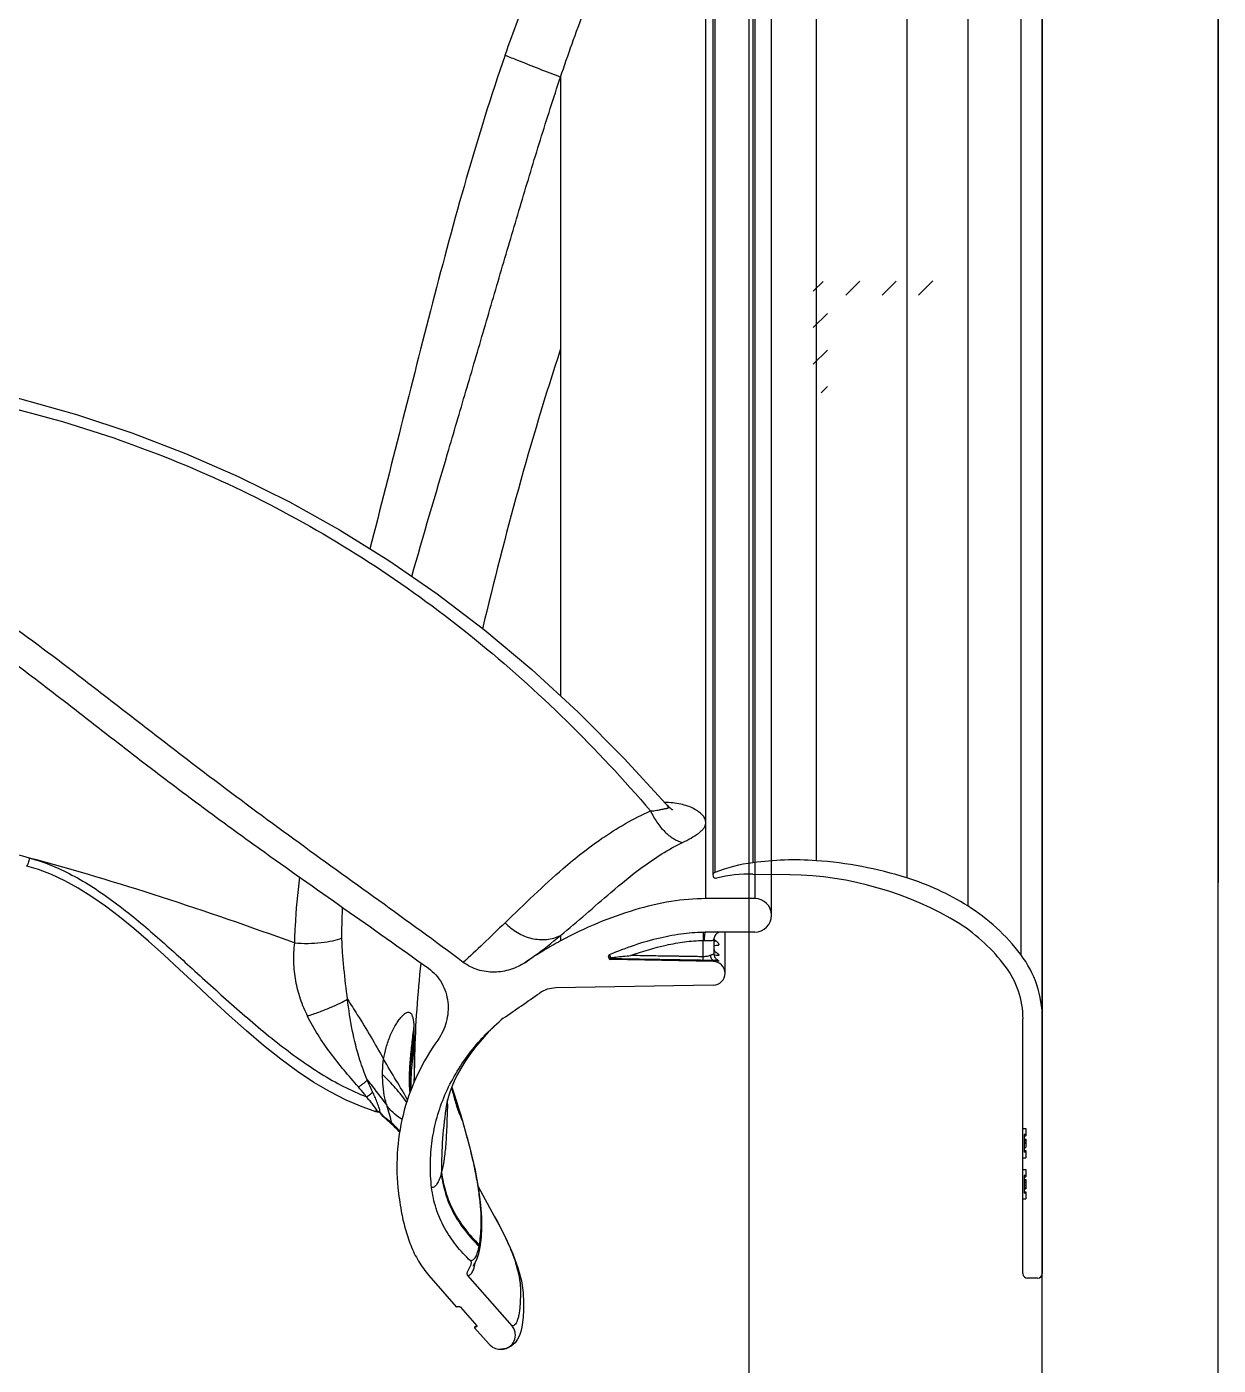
# Model space of a CAD drawing. Header units: millimetres. Extents: x -95754 to 177808, y 34455 to 150605.
# Drawn here: x 173158.3 to 173361.5, y 139345 to 139573.3 of the extents above; entities that cross this region are included whole.
import ezdxf

# ---------------------------------------------------------------- set-up
doc = ezdxf.new("R2010")
doc.units = ezdxf.units.MM
doc.header["$LTSCALE"] = 300
doc.linetypes.add('HIDDEN2', pattern=[4.7625, 3.175, -1.5875])
doc.layers.add('A-ETC-기계', color=253, linetype='Continuous')
doc.layers.add('HID', color=86, linetype='HIDDEN2')

# ---------------------------------------------------------------- blocks, each defined once
blk = doc.blocks.new('HATCHING_BL1', base_point=(26.854, 62.733))
at = {"color": 8, "linetype": 'Continuous'}
for p, q in [((25.693, 74.331), (25.56, 74.465)), ((25.693, 73.554), (25.393, 73.854)), ((25.693, 72.776), (25.393, 73.076)), ((25.602, 72.089), (25.393, 72.298)), ((26.383, 72.086), (26.084, 72.385)), ((27.163, 72.084), (26.862, 72.385)), ((27.943, 72.081), (27.64, 72.385)), ((25.983, 53.045), (25.687, 53.341)), ((26.761, 53.045), (26.462, 53.343)), ((27.539, 53.045), (27.237, 53.346)), ((28.316, 53.045), (28.012, 53.348)), ((25.693, 52.557), (25.393, 52.857)), ((25.693, 51.78), (25.393, 52.08)), ((25.693, 51.002), (25.393, 51.302))]:
    blk.add_line(p, q, dxfattribs=at)
blk = doc.blocks.new('A$Cefb55bcc')
at = {"color": 8, "linetype": 'ByBlock', "ltscale": 3}
for p, q in [((132.12, -125.39), (132.12, -975.39)), ((162.12, -175.7), (162.12, -924.99)), ((212.12, -175.7), (212.12, -924.99)), ((254.61, -293.35), (254.39, -293.35)), ((258.96, -297.02), (256.5, -294.2)), ((252.58, -297.33), (260.11, -305.91)), ((258.89, -297.18), (258.58, -297.34)), ((261.38, -300.53), (258.59, -297.35)), ((258.66, -297.18), (258.67, -297.18)), ((258.89, -297.18), (258.67, -297.18)), ((258.89, -297.18), (258.89, -297.18)), ((261.46, -300.57), (262.03, -300.57)), ((266.76, -305.91), (262.11, -300.6)), ((162.92, -305.45), (164.62, -305.45)), ((162.12, -794.45), (162.12, -306.24)), ((165.42, -306.24), (165.42, -349.69)), ((258.81, -308.27), (258.83, -308.25)), ((258.83, -308.25), (258.84, -308.22)), ((258.84, -308.22), (258.85, -308.19)), ((258.85, -308.19), (258.87, -308.17)), ((258.87, -308.17), (258.89, -308.13)), ((258.89, -308.13), (258.91, -308.09)), ((258.91, -308.09), (258.93, -308.05)), ((258.93, -308.05), (258.95, -308.01)), ((258.95, -308.01), (258.98, -307.96)), ((258.98, -307.96), (259.01, -307.91)), ((259.01, -307.91), (259.14, -307.68)), ((259.14, -307.68), (259.16, -307.64)), ((259.16, -307.64), (259.17, -307.62)), ((259.17, -307.62), (259.18, -307.6)), ((259.18, -307.6), (259.19, -307.58)), ((259.19, -307.58), (259.2, -307.56)), ((259.2, -307.56), (259.21, -307.56)), ((259.21, -307.55), (259.21, -307.54)), ((259.21, -307.54), (259.22, -307.54)), ((259.21, -307.56), (259.21, -307.55)), ((259.22, -307.53), (259.22, -307.52)), ((259.22, -307.52), (259.22, -307.52)), ((259.22, -307.54), (259.22, -307.53)), ((259.22, -307.53), (259.22, -307.53)), ((259.22, -307.53), (259.22, -307.53)), ((258.12, -310.52), (258.13, -310.47)), ((258.12, -310.52), (258.12, -310.52)), ((258.13, -310.47), (258.14, -310.4)), ((258.14, -310.4), (258.15, -310.36)), ((258.15, -310.36), (258.16, -310.29)), ((258.16, -310.29), (258.18, -310.22)), ((258.18, -310.22), (258.19, -310.15)), ((258.19, -310.15), (258.2, -310.09)), ((258.2, -310.09), (258.22, -310.02)), ((258.22, -310.02), (258.23, -309.97)), ((258.23, -309.97), (258.24, -309.92)), ((258.24, -309.92), (258.25, -309.87)), ((258.25, -309.87), (258.26, -309.82)), ((258.26, -309.82), (258.28, -309.77)), ((258.28, -309.77), (258.29, -309.73)), ((258.29, -309.73), (258.3, -309.68)), ((258.3, -309.68), (258.31, -309.64)), ((258.31, -309.64), (258.32, -309.59)), ((258.32, -309.59), (258.33, -309.55)), ((258.33, -309.55), (258.35, -309.5)), ((258.35, -309.5), (258.36, -309.46)), ((258.36, -309.46), (258.37, -309.41)), ((258.37, -309.41), (258.38, -309.37)), ((258.38, -309.37), (258.4, -309.33)), ((258.4, -309.33), (258.41, -309.29)), ((258.41, -309.29), (258.42, -309.25)), ((258.42, -309.25), (258.43, -309.22)), ((258.43, -309.22), (258.44, -309.18)), ((258.44, -309.18), (258.46, -309.13)), ((258.46, -309.13), (258.47, -309.1)), ((258.47, -309.1), (258.48, -309.07)), ((258.48, -309.07), (258.49, -309.04)), ((258.49, -309.04), (258.5, -309.01)), ((258.5, -309.01), (258.51, -308.99)), ((258.51, -308.99), (258.52, -308.96)), ((258.52, -308.96), (258.53, -308.93)), ((258.53, -308.93), (258.54, -308.9)), ((258.54, -308.9), (258.55, -308.87)), ((258.55, -308.87), (258.56, -308.84)), ((258.56, -308.84), (258.57, -308.81)), ((258.57, -308.81), (258.59, -308.78)), ((258.59, -308.78), (258.6, -308.75)), ((258.6, -308.75), (258.61, -308.72)), ((258.61, -308.72), (258.62, -308.69)), ((258.62, -308.69), (258.63, -308.67)), ((258.63, -308.67), (258.64, -308.64)), ((258.64, -308.64), (258.65, -308.62)), ((258.65, -308.62), (258.66, -308.59)), ((258.66, -308.59), (258.67, -308.57)), ((258.67, -308.57), (258.68, -308.54)), ((258.68, -308.54), (258.69, -308.52)), ((258.69, -308.52), (258.71, -308.5)), ((258.71, -308.5), (258.72, -308.47)), ((258.72, -308.47), (258.73, -308.45)), ((258.73, -308.45), (258.74, -308.42)), ((258.74, -308.42), (258.75, -308.4)), ((258.75, -308.4), (258.76, -308.37)), ((258.76, -308.37), (258.77, -308.35)), ((258.77, -308.35), (258.79, -308.32)), ((258.79, -308.32), (258.8, -308.3)), ((258.8, -308.3), (258.81, -308.27)), ((258.07, -310.77), (258.07, -310.77)), ((255.63, -316.07), (255.63, -316.06)), ((258.37, -321.13), (255.63, -316.07)), ((164.92, -320.21), (164.92, -318.99)), ((165.42, -318.99), (164.92, -318.99)), ((164.92, -319.99), (165.22, -319.99)), ((165.22, -320.21), (164.92, -320.21)), ((164.92, -322.29), (164.92, -320.69)), ((165.22, -320.69), (164.92, -320.69)), ((164.92, -320.89), (165.22, -320.89)), ((164.92, -321.27), (165.22, -321.27)), ((164.92, -321.71), (165.22, -321.71)), ((165.22, -322.99), (165.22, -319.99)), ((164.92, -322.1), (165.22, -322.1)), ((165.22, -322.29), (164.92, -322.29)), ((164.92, -323.99), (164.92, -322.77)), ((165.22, -322.77), (164.92, -322.77)), ((164.92, -322.99), (165.22, -322.99)), ((165.42, -323.99), (164.92, -323.99)), ((164.92, -327.25), (164.92, -325.99)), ((165.42, -325.99), (164.92, -325.99)), ((164.92, -326.99), (165.22, -326.99)), ((165.22, -327.25), (164.92, -327.25)), ((164.92, -329.18), (164.92, -327.77)), ((165.22, -327.77), (164.92, -327.77)), ((164.92, -328.46), (165.22, -328.46)), ((164.92, -328.58), (165.22, -328.58)), ((165.22, -329.99), (165.22, -326.99)), ((164.92, -328.9), (165.22, -328.9)), ((165.22, -329.18), (164.92, -329.18)), ((164.92, -330.99), (164.92, -329.73)), ((165.22, -329.73), (164.92, -329.73)), ((164.92, -329.99), (165.22, -329.99)), ((165.42, -330.99), (164.92, -330.99)), ((271.74, -330.3), (272.48, -331.1)), ((272.48, -331.1), (272.48, -331.1)), ((261.05, -332.31), (261.02, -332.24)), ((261.05, -332.31), (261.02, -332.24)), ((261.05, -332.31), (261.03, -332.24)), ((272.76, -331.38), (272.76, -331.38)), ((275.05, -333.7), (275.06, -333.8)), ((262.15, -335.93), (262.11, -335.81)), ((262.11, -335.81), (262.11, -335.81)), ((262.15, -335.93), (262.11, -335.81)), ((262.12, -335.83), (262.11, -335.81)), ((262.15, -335.92), (262.12, -335.83)), ((262.44, -336.3), (262.42, -336.26)), ((262.48, -336.45), (262.44, -336.3)), ((262.83, -338.13), (262.82, -338.09)), ((262.83, -338.12), (262.83, -338.09)), ((269.21, -340.28), (269.19, -343.47)), ((269.27, -340.48), (269.28, -340.28)), ((254.41, -349.55), (254.3, -349.65)), ((218.24, -355.45), (245.13, -354.98)), ((216.24, -357.48), (216.24, -364.52)), ((165.8, -740.02), (165.8, -360.68)), ((218.24, -359.68), (218.24, -359.52)), ((218.24, -359.52), (235.76, -359.82)), ((219.96, -360.31), (219.96, -363.08)), ((235.76, -359.95), (235.76, -359.82)), ((235.87, -360.6), (235.9, -360.71)), ((236.11, -360.36), (236.05, -360.07)), ((236.07, -360.28), (236.1, -360.41)), ((236.11, -360.36), (236.11, -360.42)), ((218.14, -363.3), (218.14, -360.8)), ((244.31, -363), (244.67, -362.8)), ((244.31, -363.92), (244.31, -363)), ((211.16, -364.52), (219.53, -364.52)), ((218.11, -363.28), (218.06, -363.14)), ((218.13, -363.4), (218.11, -363.28)), ((219.96, -363.08), (219.82, -363.09)), ((208.31, -367.37), (208.31, -733.32)), ((174.85, -731.72), (174.85, -368.97)), ((211.16, -730.48), (211.16, -370.22)), ((211.16, -370.22), (219.53, -370.22)), ((219.53, -370.22), (219.53, -383.08)), ((185.25, -726.93), (185.25, -373.76)), ((211.49, -374.42), (205.16, -374.31)), ((218.31, -726.48), (218.31, -374.22)), ((200.71, -724), (200.71, -376.7)), ((211.49, -724.35), (211.49, -376.35)), ((218, -726.01), (218, -374.68)), ((219.53, -383.29), (219.53, -562.24)), ((244.31, -425.35), (244.31, -404.82)), ((244.31, -510.39), (244.31, -425.35))]:
    blk.add_line(p, q, dxfattribs=at)
for points in [[(255.63, -316.06), (255.13, -315.17), (253.62, -312.27), (252.44, -309.62), (251.56, -307.21), (250.97, -305.03), (250.65, -303.04), (250.6, -301.33), (250.62, -299.99), (250.69, -298.85), (250.79, -297.9), (250.92, -297.08), (251.09, -296.36), (251.31, -295.69), (251.62, -295.05), (252.06, -294.42), (252.71, -293.86), (253.55, -293.47), (254.39, -293.35)], [(258.07, -310.77), (258.09, -310.69), (258.1, -310.6), (258.12, -310.52)], [(261.02, -332.24), (259.78, -327.69), (258.88, -323.88), (258.27, -320.6), (257.93, -317.97), (257.77, -315.83), (257.76, -314.08), (257.86, -312.48), (258.07, -310.77)], [(272.48, -331.1), (272.57, -331.18), (272.7, -331.31), (272.76, -331.38)], [(262.11, -335.81), (261.71, -334.46), (261.33, -333.28), (261.02, -332.24)], [(272.76, -331.38), (273.33, -331.91), (273.94, -332.49), (274.53, -333.07), (275, -333.61)], [(254.08, -349.81), (254.42, -349.52), (255.52, -348.51), (256.62, -347.43), (257.69, -346.26), (258.76, -344.99), (259.77, -343.63), (260.61, -342.39), (261.3, -341.25), (261.91, -340.14), (262.42, -339.09), (262.85, -338.09), (263.18, -337.2), (263.43, -336.46), (263.6, -335.86), (263.7, -335.43), (263.76, -335.17), (263.76, -335.15)], [(263.76, -335.15), (263.78, -335.08), (263.77, -335.1)], [(275, -333.61), (275.03, -333.63), (275.09, -333.68), (275.16, -333.72), (275.27, -333.76), (275.39, -333.79), (275.54, -333.82)], [(275.54, -333.82), (275.61, -333.83), (275.8, -333.86), (275.97, -333.9), (276.11, -333.94)], [(276.11, -333.94), (278.15, -334.67), (280.86, -335.83), (283.6, -337.23), (286.36, -338.87), (289.18, -340.74), (292.04, -342.85), (294.95, -345.17), (297.88, -347.66), (300.8, -350.26), (303.69, -352.91), (306.53, -355.56), (309.3, -358.15), (311.99, -360.63), (314.57, -362.95), (317.07, -365.11), (319.51, -367.09), (321.9, -368.91), (324.26, -370.55), (326.58, -372), (328.88, -373.26), (331.13, -374.31), (333.34, -375.16), (335.36, -375.77)], [(262.29, -336.33), (262.14, -335.89), (262.11, -335.81)], [(262.83, -338.13), (262.77, -337.89), (262.63, -337.39), (262.47, -336.87), (262.29, -336.33)], [(262.87, -338.04), (262.87, -338.03), (262.84, -337.9), (262.81, -337.76), (262.77, -337.62), (262.74, -337.49), (262.71, -337.35), (262.68, -337.22), (262.65, -337.09), (262.61, -336.96), (262.58, -336.82), (262.54, -336.69), (262.51, -336.57), (262.48, -336.45)], [(269.24, -339), (269.22, -339.61), (269.21, -340.28)], [(218.14, -360.8), (218.13, -360.72), (218.1, -360.53), (218.05, -360.35), (217.97, -360.19), (217.88, -360.05), (217.8, -359.94), (217.72, -359.87), (217.67, -359.82), (217.64, -359.79), (217.63, -359.79)], [(218.14, -361.78), (218.13, -361.69), (218.1, -361.5), (218.04, -361.33), (217.96, -361.19), (217.89, -361.09), (217.84, -361.03), (217.81, -361), (217.81, -361)], [(218.06, -363.14), (218.01, -363.04), (217.96, -362.97), (217.95, -362.94)], [(217.17, -364.52), (217.26, -364.49), (217.41, -364.41), (217.56, -364.32), (217.71, -364.2), (217.85, -364.05), (217.97, -363.87), (218.06, -363.69), (218.11, -363.51), (218.14, -363.35), (218.14, -363.3)], [(226.36, -386.39), (226.13, -386.15), (225.86, -385.89), (225.62, -385.69), (225.42, -385.55), (225.28, -385.45), (225.18, -385.4), (225.14, -385.37)], [(373.97, -461.82), (367.86, -461.21), (357.06, -459.75), (346.65, -457.86), (336.6, -455.55), (326.88, -452.83), (317.44, -449.7), (308.26, -446.17), (299.31, -442.24), (290.56, -437.89), (282, -433.11), (273.59, -427.88), (265.34, -422.19), (257.2, -416.01), (249.19, -409.3), (241.27, -402.03), (233.44, -394.15), (226.36, -386.39)]]:
    blk.add_lwpolyline(points, dxfattribs=at)
for centre, radius, start, end in [((258.93, -297.9), 0.719, 114.5438, 121.7904), ((258.91, -297.86), 0.673, 110.6904, 114.4886), ((162.92, -306.24), 0.8, 90, 180), ((164.62, -306.24), 0.8, 0, 90), ((258.77, -310.89), 0.704, 170.3313, 173.5045), ((272.25, -313.56), 14.25, 169.4845, 170.4249), ((277.48, -326.81), 13.29, 164.8293, 165.7947), ((281.45, -322.27), 12.76, 227.3612, 228.9205), ((235.33, -343.69), 28.13, 15.3427, 16.5614), ((573.47, -342.49), 309.96, 178.6382, 178.7817), ((269.09, -338.66), 7.75, 40.5287, 42.4018), ((268.98, -338.76), 7.89, 39.8131, 40.5314), ((275.87, -334.66), 0.761, 71.977, 74.8444), ((235.37, -345.44), 28.43, 18.7544, 19.5587), ((236.65, -345.02), 27.08, 14.826, 18.7842), ((234.15, -344), 29.35, 11.7978, 15.3184), ((351.75, -343.86), 82.56, 179.7293, 181.7094), ((355.88, -343.77), 86.69, 181.6906, 182.1881), ((356.91, -343.73), 87.72, 182.1884, 182.9607), ((180.36, -349.69), 18.25, 180, 217.052), ((180.36, -349.69), 14.95, 180, 217.052), ((252.06, -346.82), 3.61, 304.0804, 308.3018), ((218.27, -357.48), 2.03, 91, 269), ((245.04, -349.98), 5, 270.9999, 304.3017), ((192.79, -340.3), 33.82, 217.052, 237.9681), ((192.79, -340.3), 30.52, 217.052, 237.012), ((235.69, -359.77), 0.363, 277.7303, 283.1241), ((235.76, -360.12), 0.3, 11.0674, 89), ((235.81, -360.42), 0.3, 292.9194, 0), ((235.83, -360.23), 0.23, 13.0034, 19.4934), ((263.06, -354.49), 27.6, 191.8956, 192.1247), ((211.16, -367.37), 2.85, 90, 270), ((218.69, -361.76), 1.54, 243.4046, 246.317), ((206.16, -316.66), 57.65, 238.6551, 269), ((198.81, -330.68), 45.17, 237.9681, 252.5233), ((205.42, -309.67), 67.19, 252.5233, 265.9786), ((211.92, -349.88), 24.54, 269, 283.5813), ((217.81, -374.22), 0.5, 291.657, 105.0775), ((204.39, -324.35), 52.47, 265.9786, 277.7732), ((207.52, -347.29), 29.33, 277.7732, 290.9218)]:
    blk.add_arc(centre, radius, start, end, dxfattribs=at)
for points, knots in [([(254.39, -293.35), (254.16, -293.35), (253.7, -293.41), (252.87, -293.79), (252.08, -294.7), (251.92, -295.89), (252.18, -296.77), (252.43, -297.15), (252.58, -297.33)], [0, 0, 0, 0, 0.125645, 0.251289, 0.500007, 0.748715, 0.874357, 1, 1, 1, 1]), ([(256.5, -294.2), (256.26, -293.94), (255.68, -293.5), (254.97, -293.35), (254.61, -293.35)], [0, 0, 0, 0, 0.499996, 1, 1, 1, 1]), ([(255.63, -316.06), (254.84, -314.68), (253.78, -312.65), (252.62, -309.95), (251.97, -308.14), (251.51, -306.46), (251.26, -305.13), (251.16, -304.13), (251.12, -303.44), (251.14, -302.78), (251.15, -301.98), (251.2, -301.07), (251.28, -300.08), (251.4, -299.25), (251.56, -298.57), (251.75, -298.03), (251.97, -297.63), (252.25, -297.38), (252.48, -297.33), (252.58, -297.33)], [0, 0, 0, 0, 0.236755, 0.341293, 0.436545, 0.522969, 0.601271, 0.637548, 0.672026, 0.704769, 0.735643, 0.791872, 0.840792, 0.882494, 0.917158, 0.945126, 0.967081, 0.984452, 1, 1, 1, 1]), ([(258.59, -297.35), (258.57, -297.32), (258.55, -297.23), (258.63, -297.18), (258.66, -297.18)], [0, 0, 0, 0, 0.499913, 1, 1, 1, 1]), ([(258.89, -297.18), (258.93, -297.18), (259, -297.13), (258.99, -297.04), (258.96, -297.02)], [0, 0, 0, 0, 0.500087, 1, 1, 1, 1]), ([(260.11, -305.91), (260.04, -305.92), (259.89, -305.95), (259.68, -306.08), (259.49, -306.28), (259.25, -306.66), (259, -307.32), (258.87, -307.9), (258.81, -308.23)], [0, 0, 0, 0, 0.079055, 0.16209, 0.25578, 0.364846, 0.639627, 1, 1, 1, 1]), ([(260.11, -305.91), (260.15, -305.96), (260.21, -306.05), (260.24, -306.23), (260.22, -306.4), (260.14, -306.67), (259.99, -306.95), (259.82, -307.24), (259.7, -307.47), (259.59, -307.7), (259.51, -307.94), (259.49, -308.2), (259.59, -308.35), (259.65, -308.41)], [0, 0, 0, 0, 0.062486, 0.124977, 0.187562, 0.250188, 0.437945, 0.53191, 0.625873, 0.719819, 0.813677, 0.9071, 1, 1, 1, 1]), ([(272.04, -320.91), (271.9, -319.57), (271.59, -317.23), (270.86, -313.94), (269.92, -311.06), (268.6, -308.32), (267.43, -306.67), (266.76, -305.91)], [0, 0, 0, 0, 0.250081, 0.437643, 0.62517, 0.812633, 1, 1, 1, 1]), ([(258.24, -310.96), (258.18, -310.9), (258.09, -310.76), (258.1, -310.6), (258.12, -310.52)], [0, 0, 0, 0, 0.505608, 1, 1, 1, 1]), ([(258.24, -310.96), (258.31, -310.6), (258.45, -309.96), (258.72, -309.23), (258.98, -308.82), (259.18, -308.6), (259.41, -308.46), (259.57, -308.42), (259.65, -308.41)], [0, 0, 0, 0, 0.361704, 0.637498, 0.746654, 0.840003, 0.922197, 1, 1, 1, 1]), ([(259.65, -308.41), (260.52, -309.24), (262.16, -311.01), (264.18, -314.02), (265.64, -317.34), (266.15, -319.71), (266.29, -320.91)], [0, 0, 0, 0, 0.250102, 0.500123, 0.750072, 1, 1, 1, 1]), ([(261.02, -332.24), (260.67, -331), (260.02, -328.6), (259.3, -325.65), (258.83, -323.41), (258.53, -321.85), (258.3, -320.36), (258.13, -318.95), (257.99, -317.64), (257.9, -316.44), (257.87, -315.51), (257.87, -314.82), (257.89, -314.35), (257.92, -313.89), (257.95, -313.32), (258.03, -312.42), (258.12, -311.66), (258.2, -311.19)], [0, 0, 0, 0, 0.180624, 0.348094, 0.426304, 0.500665, 0.571189, 0.637704, 0.699447, 0.755811, 0.806678, 0.830026, 0.851916, 0.873401, 0.893946, 0.932567, 1, 1, 1, 1]), ([(258.2, -311.19), (258.15, -311.14), (258.07, -311.02), (258.06, -310.87), (258.07, -310.81)], [0, 0, 0, 0, 0.511592, 1, 1, 1, 1]), ([(264.59, -323.55), (264.46, -322.4), (263.99, -320.1), (262.63, -316.82), (260.67, -313.81), (259.06, -312.03), (258.2, -311.19)], [0, 0, 0, 0, 0.245004, 0.493852, 0.746513, 1, 1, 1, 1]), ([(264.65, -323.33), (264.52, -322.18), (264.04, -319.87), (262.68, -316.59), (260.71, -313.58), (259.1, -311.8), (258.24, -310.96)], [0, 0, 0, 0, 0.244893, 0.49384, 0.74663, 1, 1, 1, 1]), ([(266.29, -320.91), (266.45, -322.24), (266.59, -324.94), (266.28, -328.98), (265.45, -332.94), (263.65, -338.02), (260.87, -342.71), (257.39, -346.82), (255.43, -348.67), (254.41, -349.55)], [0, 0, 0, 0, 0.125042, 0.250091, 0.375137, 0.500184, 0.74985, 0.874919, 1, 1, 1, 1]), ([(264.65, -323.33), (264.74, -322.98), (264.94, -322.37), (265.27, -321.68), (265.57, -321.28), (265.8, -321.08), (266.04, -320.95), (266.21, -320.91), (266.29, -320.91)], [0, 0, 0, 0, 0.35259, 0.625832, 0.736286, 0.832474, 0.91849, 1, 1, 1, 1]), ([(265.26, -346.07), (266.54, -344.26), (268.81, -340.43), (271.15, -334.16), (272.29, -327.57), (272.26, -323.11), (272.04, -320.91)], [0, 0, 0, 0, 0.250034, 0.500023, 0.750011, 1, 1, 1, 1]), ([(263.6, -335.13), (263.63, -333.82), (263.69, -331.94), (263.8, -329.54), (263.91, -328.01), (264.04, -326.67), (264.24, -325.2), (264.43, -324.18), (264.59, -323.55)], [0, 0, 0, 0, 0.336469, 0.485953, 0.618467, 0.732666, 0.832311, 1, 1, 1, 1]), ([(263.78, -335.08), (264.05, -333.16), (264.5, -329.33), (264.63, -325.46), (264.59, -323.55)], [0, 0, 0, 0, 0.503912, 1, 1, 1, 1]), ([(271.71, -330.56), (271.76, -330.62), (271.97, -330.84), (272.19, -331.06), (272.36, -331.23)], [0, 0, 0, 0, 0.255136, 1, 1, 1, 1]), ([(272.81, -331.66), (272.79, -331.6), (272.72, -331.4), (272.6, -331.21), (272.48, -331.1)], [0, 0, 0, 0, 0.260209, 1, 1, 1, 1]), ([(262.11, -335.81), (261.93, -335.2), (261.59, -334.03), (261.2, -332.87), (261.05, -332.31)], [0, 0, 0, 0, 0.52159, 1, 1, 1, 1]), ([(262.3, -335.67), (262.21, -335.39), (261.86, -334.25), (261.42, -333.14), (261.05, -332.31)], [0, 0, 0, 0, 0.243123, 1, 1, 1, 1]), ([(271.3, -332.56), (271.75, -332.8), (272.74, -333.49), (273.53, -334.4), (273.95, -334.96)], [0, 0, 0, 0, 0.420442, 1, 1, 1, 1]), ([(272.36, -331.23), (272.39, -331.26), (272.54, -331.41), (272.69, -331.55), (272.81, -331.66)], [0, 0, 0, 0, 0.25464, 1, 1, 1, 1]), ([(273.07, -331.89), (273.05, -331.84), (272.98, -331.65), (272.87, -331.48), (272.76, -331.38)], [0, 0, 0, 0, 0.261116, 1, 1, 1, 1]), ([(273.07, -331.89), (273.34, -332.12), (273.95, -332.6), (274.53, -333.13), (274.81, -333.44)], [0, 0, 0, 0, 0.461965, 1, 1, 1, 1]), ([(270.51, -335.45), (271.1, -336.29), (272.43, -337.94), (273.91, -339.46), (274.67, -340.23)], [0, 0, 0, 0, 0.485707, 1, 1, 1, 1]), ([(273.95, -334.96), (274.07, -335.38), (274.51, -337.1), (274.66, -338.89), (274.67, -340.23)], [0, 0, 0, 0, 0.243454, 1, 1, 1, 1]), ([(277.26, -339.31), (276.98, -338.94), (275.86, -337.5), (274.76, -336.05), (273.95, -334.96)], [0, 0, 0, 0, 0.255064, 1, 1, 1, 1]), ([(275.05, -333.7), (275.05, -333.71), (275.09, -333.75), (275.13, -333.78), (275.16, -333.8)], [0, 0, 0, 0, 0.229849, 1, 1, 1, 1]), ([(275.06, -333.8), (275.08, -333.94), (275.15, -334.24), (275.33, -334.82), (275.61, -335.56), (275.98, -336.42), (276.24, -336.98), (276.36, -337.26)], [0, 0, 0, 0, 0.116485, 0.242401, 0.4994, 0.752556, 1, 1, 1, 1]), ([(275.16, -333.8), (275.18, -333.81), (275.24, -333.84), (275.31, -333.87), (275.36, -333.89)], [0, 0, 0, 0, 0.231784, 1, 1, 1, 1]), ([(275.56, -333.97), (275.56, -333.93), (275.57, -333.89), (275.55, -333.82), (275.54, -333.82)], [0, 0, 0, 0, 0.696595, 1, 1, 1, 1]), ([(275.56, -333.97), (275.62, -334.08), (275.76, -334.29), (276.04, -334.73), (276.41, -335.26), (276.92, -335.83), (277.26, -336.21), (277.41, -336.41)], [0, 0, 0, 0, 0.122917, 0.250756, 0.50637, 0.75679, 1, 1, 1, 1]), ([(275.73, -333.95), (275.77, -333.95), (275.83, -333.94), (275.93, -333.9), (276.02, -333.91), (276.07, -333.93)], [0, 0, 0, 0, 0.290888, 0.527494, 1, 1, 1, 1]), ([(269.23, -346.32), (269.35, -344.84), (269.71, -341.9), (269.91, -338.93), (269.85, -337.46)], [0, 0, 0, 0, 0.502827, 1, 1, 1, 1]), ([(269.95, -337.23), (270.06, -338.86), (269.88, -342.17), (269.42, -345.43), (269.25, -347.08)], [0, 0, 0, 0, 0.498296, 1, 1, 1, 1]), ([(269.97, -337.14), (270.06, -338.06), (270.1, -339.92), (269.93, -342.71), (269.65, -345.49), (269.41, -347.34), (269.31, -348.26)], [0, 0, 0, 0, 0.248359, 0.499626, 0.751414, 1, 1, 1, 1]), ([(270.4, -335.88), (271, -337.01), (272.39, -339.31), (273.79, -341.6), (274.48, -342.83)], [0, 0, 0, 0, 0.476899, 1, 1, 1, 1]), ([(277.41, -336.41), (277.29, -336.47), (277.05, -336.6), (276.75, -336.82), (276.53, -337.02), (276.41, -337.16), (276.37, -337.23), (276.36, -337.26)], [0, 0, 0, 0, 0.295204, 0.59011, 0.836941, 0.930316, 1, 1, 1, 1]), ([(276.36, -337.26), (276.44, -337.42), (276.75, -338.1), (277.05, -338.79), (277.26, -339.31)], [0, 0, 0, 0, 0.247798, 1, 1, 1, 1]), ([(277.41, -336.41), (277.51, -336.55), (277.95, -337.13), (278.42, -337.68), (278.78, -338.09)], [0, 0, 0, 0, 0.248555, 1, 1, 1, 1]), ([(307.13, -358.27), (304.76, -356.12), (300.03, -351.79), (293.96, -346.62), (288.95, -342.84), (285.19, -340.31), (281.37, -338.12), (278.74, -336.92), (277.41, -336.41)], [0, 0, 0, 0, 0.259049, 0.518236, 0.644366, 0.76654, 0.884603, 1, 1, 1, 1]), ([(269.28, -340.28), (269.28, -340.17), (269.3, -339.68), (269.31, -339.2), (269.31, -338.84)], [0, 0, 0, 0, 0.247526, 1, 1, 1, 1]), ([(274.67, -340.23), (274.67, -340.42), (274.66, -341.29), (274.58, -342.15), (274.48, -342.83)], [0, 0, 0, 0, 0.217157, 1, 1, 1, 1]), ([(278.78, -338.09), (278.61, -338.19), (278.29, -338.4), (277.85, -338.73), (277.53, -339), (277.35, -339.19), (277.28, -339.27), (277.26, -339.31)], [0, 0, 0, 0, 0.2975, 0.597095, 0.845412, 0.936318, 1, 1, 1, 1]), ([(277.26, -339.31), (277.74, -340.4), (279.39, -344.84), (280.21, -349.54), (280.64, -353.05)], [0, 0, 0, 0, 0.252585, 1, 1, 1, 1]), ([(278.78, -338.09), (279.6, -339.04), (281.25, -340.93), (283.58, -343.87), (285.71, -346.93), (286.94, -349.08), (287.48, -350.18)], [0, 0, 0, 0, 0.252427, 0.503754, 0.753089, 1, 1, 1, 1]), ([(269.19, -343.35), (269.2, -343.12), (269.21, -342.16), (269.25, -341.21), (269.27, -340.48)], [0, 0, 0, 0, 0.240092, 1, 1, 1, 1]), ([(268.14, -359.23), (268.42, -356.6), (268.9, -351.36), (269.15, -346.1), (269.19, -343.47)], [0, 0, 0, 0, 0.501458, 1, 1, 1, 1]), ([(274.48, -342.83), (274.37, -343.49), (274.08, -344.86), (273.51, -346.51), (272.92, -347.79), (272.45, -348.66), (271.96, -349.42), (271.47, -350.04), (271.06, -350.44), (270.75, -350.67), (270.5, -350.8), (270.24, -350.86), (270.01, -350.79), (269.86, -350.69), (269.74, -350.53), (269.59, -350.24), (269.46, -349.76), (269.36, -349.06), (269.32, -348.54), (269.31, -348.26)], [0, 0, 0, 0, 0.164212, 0.339008, 0.424744, 0.50595, 0.579985, 0.644368, 0.697057, 0.718785, 0.73749, 0.767311, 0.780613, 0.794497, 0.810158, 0.828368, 0.873695, 0.931302, 1, 1, 1, 1]), ([(280.64, -353.05), (280.08, -352.17), (277.95, -348.81), (275.91, -345.39), (274.48, -342.83)], [0, 0, 0, 0, 0.261719, 1, 1, 1, 1]), ([(266.85, -358.34), (266.38, -358), (265.53, -357.23), (264.52, -355.83), (263.84, -354.25), (263.36, -352.01), (263.6, -349.1), (264.6, -347), (265.26, -346.07)], [0, 0, 0, 0, 0.125216, 0.250439, 0.375675, 0.500927, 0.750385, 1, 1, 1, 1]), ([(287.48, -350.18), (286.83, -350.4), (285.51, -350.86), (283.64, -351.59), (282.01, -352.31), (281.04, -352.81), (280.64, -353.05)], [0, 0, 0, 0, 0.280261, 0.5619, 0.811573, 1, 1, 1, 1]), ([(289.71, -362.66), (289.83, -361.57), (289.93, -359.41), (289.59, -356.2), (288.78, -353.11), (287.96, -351.14), (287.48, -350.18)], [0, 0, 0, 0, 0.254582, 0.503822, 0.751298, 1, 1, 1, 1]), ([(280.64, -353.05), (280.87, -354.8), (281.17, -357.41), (281.49, -360.91), (281.58, -362.66), (281.59, -363.53)], [0, 0, 0, 0, 0.502762, 0.750437, 1, 1, 1, 1]), ([(250.28, -359.35), (251.06, -358.83), (252.78, -358), (255.13, -357.61), (257.01, -357.73), (258.85, -358.14), (260.13, -358.79), (260.89, -359.35)], [0, 0, 0, 0, 0.24996, 0.499848, 0.625124, 0.750391, 1, 1, 1, 1]), ([(384.67, -434.91), (381.83, -434.16), (376.19, -432.44), (367.97, -429.18), (360.04, -425.29), (349.86, -419.36), (340.23, -412.55), (330.87, -405.41), (323.9, -399.99), (316.93, -394.57), (309.9, -389.22), (302.82, -383.94), (293.29, -377.03), (281.25, -368.56), (271.62, -361.78), (266.85, -358.34)], [0, 0, 0, 0, 0.062493, 0.124985, 0.187479, 0.249976, 0.374955, 0.43746, 0.499964, 0.562469, 0.624973, 0.687478, 0.749982, 0.874991, 1, 1, 1, 1]), ([(334.87, -377.14), (333.54, -376.78), (330.91, -375.88), (327.13, -374.05), (323.5, -371.85), (318.87, -368.55), (313.42, -363.99), (309.22, -360.18), (307.13, -358.27)], [0, 0, 0, 0, 0.12182, 0.245787, 0.371191, 0.497328, 0.749555, 1, 1, 1, 1]), ([(217.71, -359.86), (217.64, -359.83), (217.54, -359.77), (217.42, -359.69), (217.37, -359.64), (217.33, -359.6), (217.32, -359.58), (217.31, -359.56), (217.31, -359.55), (217.32, -359.55), (217.34, -359.54), (217.35, -359.55), (217.36, -359.55)], [0, 0, 0, 0, 0.442569, 0.612602, 0.746722, 0.842669, 0.87588, 0.899678, 0.916668, 0.934468, 0.961032, 1, 1, 1, 1]), ([(217.93, -361.15), (217.84, -361.11), (217.68, -361.02), (217.52, -360.89), (217.42, -360.79), (217.37, -360.72), (217.33, -360.66), (217.31, -360.61), (217.31, -360.57), (217.34, -360.53), (217.39, -360.52), (217.47, -360.52), (217.57, -360.52), (217.79, -360.54), (217.97, -360.55), (218.11, -360.55)], [0, 0, 0, 0, 0.176485, 0.318699, 0.377252, 0.426987, 0.467513, 0.498774, 0.52218, 0.543453, 0.572146, 0.614974, 0.675943, 0.758298, 1, 1, 1, 1]), ([(217.36, -359.55), (217.39, -359.55), (217.48, -359.57), (217.65, -359.62), (217.91, -359.67), (218.12, -359.68), (218.24, -359.68)], [0, 0, 0, 0, 0.113288, 0.306815, 0.596371, 1, 1, 1, 1]), ([(218.14, -360.8), (218.14, -360.78), (218.17, -360.76), (218.21, -360.74), (218.3, -360.7), (218.46, -360.64), (218.6, -360.59), (218.67, -360.55)], [0, 0, 0, 0, 0.089575, 0.165826, 0.269329, 0.567872, 1, 1, 1, 1]), ([(218.24, -359.68), (218.3, -359.68), (218.43, -359.78), (218.56, -359.99), (218.66, -360.26), (218.68, -360.46), (218.67, -360.55)], [0, 0, 0, 0, 0.175873, 0.426442, 0.719373, 1, 1, 1, 1]), ([(218.24, -359.68), (218.37, -359.68), (218.95, -359.68), (219.52, -359.68), (219.96, -359.69)], [0, 0, 0, 0, 0.235282, 1, 1, 1, 1]), ([(218.67, -360.55), (218.86, -360.47), (219.29, -360.34), (219.73, -360.3), (219.96, -360.31)], [0, 0, 0, 0, 0.468974, 1, 1, 1, 1]), ([(235.93, -360.69), (233.14, -361.87), (228.96, -363.31), (223.4, -364.34), (220.78, -364.52), (219.53, -364.52)], [0, 0, 0, 0, 0.535768, 0.777626, 1, 1, 1, 1]), ([(219.96, -359.69), (219.96, -359.69), (219.96, -359.72), (219.96, -359.76), (219.96, -359.82), (219.97, -359.91), (219.96, -360), (219.96, -360.14), (219.96, -360.24), (219.96, -360.3)], [0, 0, 0, 0, 0.027984, 0.098635, 0.207322, 0.346579, 0.506799, 0.676926, 1, 1, 1, 1]), ([(219.96, -359.69), (221.27, -359.71), (223.91, -359.75), (229.18, -359.84), (233.13, -359.91), (235.76, -359.95)], [0, 0, 0, 0, 0.25, 0.5, 1, 1, 1, 1]), ([(219.96, -360.31), (220.22, -360.3), (220.6, -360.31), (221.12, -360.33), (221.63, -360.33), (222.27, -360.34), (223.04, -360.36), (223.82, -360.37), (224.84, -360.38), (226.13, -360.41), (227.67, -360.43), (229.73, -360.46), (231.28, -360.49), (232.3, -360.51)], [0, 0, 0, 0, 0.062493, 0.093732, 0.124984, 0.18749, 0.24999, 0.31249, 0.374991, 0.499993, 0.624995, 0.749997, 1, 1, 1, 1]), ([(232.3, -360.51), (230.33, -361.23), (227.3, -362.15), (223.14, -362.9), (221.02, -363.07), (219.96, -363.08)], [0, 0, 0, 0, 0.497249, 0.748194, 1, 1, 1, 1]), ([(235.74, -360.13), (235.46, -360.17), (234.31, -360.32), (233.17, -360.44), (232.3, -360.51)], [0, 0, 0, 0, 0.24924, 1, 1, 1, 1]), ([(235.74, -360.13), (235.75, -360.18), (235.79, -360.33), (235.83, -360.49), (235.87, -360.6)], [0, 0, 0, 0, 0.305292, 1, 1, 1, 1]), ([(235.77, -360.12), (235.77, -360.1), (235.77, -360.06), (235.77, -360), (235.76, -359.97), (235.76, -359.95), (235.76, -359.95)], [0, 0, 0, 0, 0.403326, 0.714672, 0.917152, 1, 1, 1, 1]), ([(235.77, -360.12), (235.78, -360.12), (235.82, -360.11), (235.85, -360.1), (235.88, -360.09)], [0, 0, 0, 0, 0.271038, 1, 1, 1, 1]), ([(235.88, -360.09), (235.9, -360.09), (235.92, -360.08), (235.96, -360.07), (236, -360.07), (236, -360.08)], [0, 0, 0, 0, 0.393287, 0.675472, 1, 1, 1, 1]), ([(236, -360.08), (236.01, -360.09), (236.02, -360.11), (236.04, -360.13), (236.04, -360.15)], [0, 0, 0, 0, 0.279725, 1, 1, 1, 1]), ([(250.28, -359.35), (249.8, -359.69), (247.75, -361.15), (245.79, -362.7), (244.31, -363.92)], [0, 0, 0, 0, 0.236045, 1, 1, 1, 1]), ([(244.67, -362.8), (245.64, -362.28), (247.53, -361.17), (249.37, -359.97), (250.28, -359.35)], [0, 0, 0, 0, 0.499989, 1, 1, 1, 1]), ([(253.75, -366.11), (255, -364.91), (257.35, -362.63), (259.74, -360.38), (260.89, -359.35)], [0, 0, 0, 0, 0.5278, 1, 1, 1, 1]), ([(260.89, -359.35), (265.66, -362.92), (275.31, -369.91), (289.84, -380.33), (301.81, -389.2), (311.28, -396.44), (318.34, -401.92), (325.4, -407.4), (334.88, -414.62), (344.62, -421.51), (354.88, -427.6), (362.86, -431.64), (371.11, -435.08), (376.78, -436.95), (379.64, -437.77)], [0, 0, 0, 0, 0.125007, 0.250015, 0.375021, 0.437525, 0.500029, 0.562533, 0.625037, 0.750019, 0.812518, 0.875013, 0.937507, 1, 1, 1, 1]), ([(218, -363.13), (217.9, -363.08), (217.72, -362.97), (217.51, -362.77), (217.39, -362.6), (217.34, -362.48), (217.31, -362.41), (217.31, -362.34), (217.34, -362.25), (217.45, -362.21), (217.57, -362.2), (217.8, -362.19), (217.99, -362.18), (218.14, -362.17)], [0, 0, 0, 0, 0.173172, 0.318013, 0.435053, 0.482507, 0.52231, 0.555176, 0.583917, 0.653261, 0.707822, 0.781356, 1, 1, 1, 1]), ([(219.82, -363.09), (219.59, -363.09), (219.27, -363.07), (218.87, -363.06), (218.63, -363.06), (218.43, -363.08), (218.27, -363.12), (218.16, -363.19), (218.14, -363.27), (218.14, -363.3)], [0, 0, 0, 0, 0.378179, 0.538251, 0.674968, 0.787222, 0.874978, 0.941718, 1, 1, 1, 1]), ([(219.53, -370.22), (221.51, -370.22), (225.61, -369.85), (231.79, -368.38), (238.09, -366.09), (242.24, -364.1), (244.31, -363)], [0, 0, 0, 0, 0.22831, 0.471829, 0.729773, 1, 1, 1, 1]), ([(289.71, -362.66), (288.93, -362.6), (287.4, -362.56), (285.21, -362.68), (283.26, -362.98), (282.09, -363.32), (281.59, -363.53)], [0, 0, 0, 0, 0.284323, 0.557259, 0.800755, 1, 1, 1, 1]), ([(288.85, -373.89), (289.18, -371.09), (289.52, -367.35), (289.68, -363.6), (289.71, -362.66)], [0, 0, 0, 0, 0.74986, 1, 1, 1, 1]), ([(289.71, -362.66), (297.22, -365.4), (312.16, -370.58), (327.31, -375.12), (334.87, -377.14)], [0, 0, 0, 0, 0.505337, 1, 1, 1, 1]), ([(219.59, -364.52), (219.61, -364.5), (219.65, -364.44), (219.67, -364.38), (219.68, -364.34)], [0, 0, 0, 0, 0.413026, 1, 1, 1, 1]), ([(219.68, -364.34), (219.73, -364.18), (219.79, -363.76), (219.81, -363.34), (219.82, -363.09)], [0, 0, 0, 0, 0.405029, 1, 1, 1, 1]), ([(219.96, -364.51), (219.96, -364.45), (219.96, -364.3), (219.96, -363.82), (219.96, -363.4), (219.96, -363.08)], [0, 0, 0, 0, 0.119464, 0.333026, 1, 1, 1, 1]), ([(244.31, -363.92), (241.38, -366.3), (236.89, -370.37), (230.13, -375.92), (225.93, -378.62), (223.52, -379.78)], [0, 0, 0, 0, 0.431862, 0.693951, 1, 1, 1, 1]), ([(253.75, -366.11), (253.14, -365.45), (251.73, -364.32), (249.27, -363.31), (246.69, -363.12), (245.04, -363.57), (244.31, -363.92)], [0, 0, 0, 0, 0.261713, 0.516709, 0.762455, 1, 1, 1, 1]), ([(281.59, -363.53), (281.59, -363.96), (281.59, -365.69), (281.54, -367.42), (281.48, -368.71)], [0, 0, 0, 0, 0.249565, 1, 1, 1, 1]), ([(253.75, -366.11), (250.5, -369.25), (245.3, -374.36), (237.07, -380.87), (231.88, -383.89), (228.95, -385.18)], [0, 0, 0, 0, 0.431352, 0.694602, 1, 1, 1, 1]), ([(335.36, -375.77), (335.33, -375.77), (335.28, -375.82), (335.24, -375.89), (335.19, -375.99), (335.13, -376.14), (335.04, -376.4), (334.95, -376.73), (334.89, -377), (334.87, -377.14)], [0, 0, 0, 0, 0.057929, 0.109726, 0.169513, 0.300541, 0.438809, 0.721236, 1, 1, 1, 1]), ([(334.87, -377.14), (340.99, -378.77), (352.78, -381.62), (364.74, -383.69), (370.49, -384.41)], [0, 0, 0, 0, 0.522571, 1, 1, 1, 1]), ([(223.52, -379.78), (223.02, -380.02), (222.08, -380.51), (221, -381.18), (220.3, -381.74), (219.9, -382.16), (219.62, -382.61), (219.54, -382.93), (219.53, -383.08)], [0, 0, 0, 0, 0.314033, 0.588958, 0.709814, 0.817551, 0.912804, 1, 1, 1, 1]), ([(228.95, -385.18), (228.64, -384.51), (227.93, -383.24), (226.61, -381.63), (225.15, -380.43), (224.06, -379.92), (223.52, -379.78)], [0, 0, 0, 0, 0.282748, 0.548996, 0.789452, 1, 1, 1, 1]), ([(219.53, -383.08), (219.52, -383.12), (219.52, -383.19), (219.52, -383.26), (219.53, -383.29)], [0, 0, 0, 0, 0.499024, 1, 1, 1, 1]), ([(219.53, -383.29), (219.54, -383.5), (219.68, -383.94), (220.12, -384.54), (220.78, -385.1), (221.62, -385.61), (222.64, -386.04), (224.28, -386.5), (225.63, -386.63), (226.55, -386.61)], [0, 0, 0, 0, 0.075652, 0.163178, 0.265932, 0.384336, 0.517817, 0.665616, 1, 1, 1, 1]), ([(228.95, -385.18), (228.77, -385.17), (228.41, -385.2), (227.9, -385.29), (227.48, -385.37), (227.17, -385.43), (226.93, -385.48), (226.71, -385.53), (226.49, -385.57), (226.32, -385.6), (226.18, -385.62), (226.09, -385.64), (226.01, -385.66), (225.96, -385.68), (225.93, -385.7), (225.9, -385.72), (225.89, -385.77), (225.91, -385.82), (225.96, -385.9), (226.03, -386.01), (226.14, -386.14), (226.24, -386.27), (226.32, -386.35), (226.36, -386.39)], [0, 0, 0, 0, 0.13925, 0.271348, 0.39794, 0.459274, 0.519216, 0.577608, 0.634163, 0.688323, 0.71415, 0.738755, 0.761526, 0.771911, 0.781447, 0.790387, 0.800465, 0.814306, 0.83187, 0.87204, 0.914284, 0.95706, 1, 1, 1, 1]), ([(374.44, -459.79), (367.46, -459.24), (353.53, -457.53), (332.98, -453.01), (313, -446.45), (293.83, -437.83), (275.68, -427.22), (258.73, -414.79), (243.07, -400.76), (233.51, -390.5), (228.95, -385.18)], [0, 0, 0, 0, 0.125128, 0.250193, 0.375147, 0.500049, 0.624952, 0.74988, 0.874899, 1, 1, 1, 1]), ([(244.31, -463.99), (246.89, -456.08), (251.62, -440.25), (255.71, -424.25), (257.61, -416.27)], [0, 0, 0, 0, 0.503512, 1, 1, 1, 1]), ([(269.69, -425.17), (267.68, -432.18), (264.58, -442.72), (260.43, -456.8), (257.31, -467.46), (254.18, -478.17), (251.55, -487.11), (249.39, -494.28), (247.2, -501.46), (245.49, -506.83), (244.31, -510.39)], [0, 0, 0, 0, 0.246191, 0.370415, 0.495299, 0.620764, 0.746756, 0.809933, 0.873208, 1, 1, 1, 1]), ([(253.75, -514.1), (256.18, -507.16), (260.52, -493.12), (266.18, -471.92), (271.49, -450.82), (275.05, -436.83), (276.82, -429.88)], [0, 0, 0, 0, 0.252538, 0.504186, 0.753595, 1, 1, 1, 1]), ([(244.31, -510.39), (243.01, -514.19), (240.32, -521.75), (236.59, -531.05), (233.22, -538.31), (230.41, -543.61), (227.26, -548.71), (224.83, -551.89), (223.52, -553.39)], [0, 0, 0, 0, 0.250638, 0.501032, 0.62599, 0.750741, 0.875347, 1, 1, 1, 1]), ([(253.75, -514.1), (253.05, -513.82), (249.91, -512.58), (246.76, -511.34), (244.31, -510.39)], [0, 0, 0, 0, 0.223307, 1, 1, 1, 1]), ([(253.75, -514.1), (252.32, -518.18), (250.06, -524.26), (246.67, -532.21), (243.89, -538.05), (240.83, -543.73), (236.25, -550.99), (232.1, -555.99), (228.95, -558.9)], [0, 0, 0, 0, 0.251318, 0.37669, 0.501795, 0.626618, 0.751202, 1, 1, 1, 1])]:
    blk.add_open_spline(points, degree=3, knots=knots, dxfattribs=at)
for points in [[(258.89, -297.18), (258.82, -297.18), (258.74, -297.2), (258.67, -297.23)], [(261.46, -300.57), (261.43, -300.57), (261.4, -300.55), (261.38, -300.53)], [(262.11, -300.6), (262.09, -300.58), (262.06, -300.57), (262.03, -300.57)], [(273.07, -331.89), (273.34, -332.92), (273.64, -333.94), (273.95, -334.96)], [(275.05, -333.7), (275.04, -333.67), (275.03, -333.63), (275, -333.61)], [(275.36, -333.89), (275.43, -333.92), (275.5, -333.94), (275.56, -333.97)], [(275.56, -333.97), (275.62, -333.97), (275.68, -333.96), (275.73, -333.95)], [(254.08, -349.81), (251.99, -351.22), (249.94, -352.69), (247.86, -354.11)], [(235.76, -359.95), (235.81, -359.95), (235.86, -359.96), (235.9, -359.98)], [(235.9, -359.98), (235.94, -360.01), (235.98, -360.04), (236, -360.08)]]:
    blk.add_open_spline(points, degree=3, dxfattribs=at)
at = {"color": 8, "linetype": 'ByBlock', "ltscale": 3, "xscale": -7.996807102619648, "yscale": 7.996807102619648, "zscale": 7.996807102619648}
blk.add_blockref('HATCHING_BL1', (189.5, -550.35), dxfattribs=at)
blk = doc.blocks.new('G$C618AA28F')
at = {"layer": 'HID', "color": 0}
blk.add_line((-1057.93, -774.75), (-1057.93, 775.25), dxfattribs=at)
at = {"color": 0}
blk.add_blockref('A$Cefb55bcc', (-1190.04, 550.64), dxfattribs=at)
blk = doc.blocks.new('4F_기계장비')
at = {"layer": 'A-ETC-기계', "rotation": 180}
blk.add_blockref('G$C618AA28F', (79750, -9000), dxfattribs=at)

msp = doc.modelspace()

# ---------------------------------------------------------------- block references
at = {"layer": 'A-ETC-기계'}
msp.add_blockref('4F_기계장비', (92553.57, 148605.02), dxfattribs=at)

doc.saveas('drawing.dxf')
